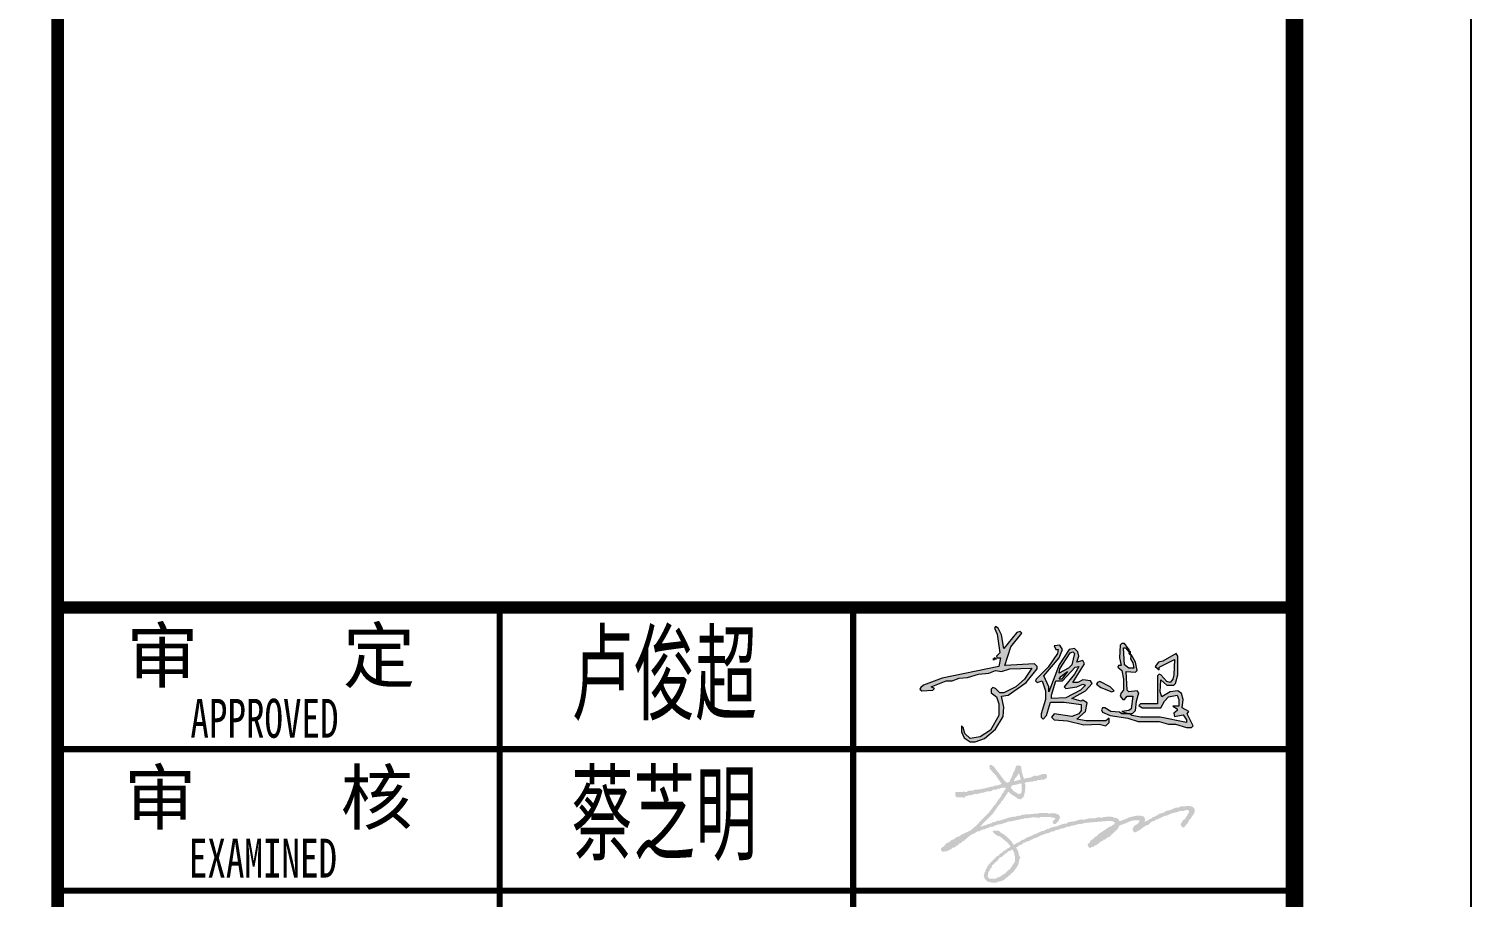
# Model space of a CAD drawing. Extents: x 1188826 to 1909461, y 608442 to 1651179.
# Drawn here: x 1547905 to 1556063, y 1124882 to 1129791 of the extents above; entities that cross this region are included whole.
import ezdxf

# ---------------------------------------------------------------- set-up
doc = ezdxf.new("R2010")
doc.units = 0
doc.header["$LTSCALE"] = 1000
doc.header["$MEASUREMENT"] = 0
doc.layers.add('WALL', color=9, linetype='Continuous', lineweight=40)
doc.layers.add('签名', color=7, linetype='Continuous', lineweight=18)
doc.layers.add('图框', color=140, linetype='Continuous')
doc.layers.add('图签文字', color=147, linetype='Continuous')
doc.styles.add('建筑图签-1', font='simhei.ttf', dxfattribs={"width": 0.7})
doc.styles.add('建筑图签-2', font='TXT.shx', dxfattribs={"width": 0.5, "bigfont": 'HZTXT.shx'})

# ---------------------------------------------------------------- blocks, each defined once
blk = doc.blocks.new('ljc')
at = {"linetype": 'Continuous'}
h = blk.add_hatch(color=0, dxfattribs=at)
h.paths.add_polyline_path([(2022.8, 1567.7), (2018.8, 1563.7), (2019.8, 1561.7), (2023.8, 1561.7), (2021.8, 1551.7), (1954.8, 1537.7), (1932.8, 1529.7), (1929.8, 1526.7), (1928.8, 1524.7), (1930.8, 1522.7), (1943.8, 1523.7), (1945.8, 1525.7), (1941.8, 1527.7), (1959.8, 1534.7), (1966.8, 1534.7), (1974.8, 1537.7), (1984.8, 1538.7), (1997.8, 1542.7), (2009.8, 1543.7), (2017.8, 1546.7), (2024.8, 1545.7), (2034.8, 1548.7), (2060.8, 1549.7), (2051.8, 1536.7), (2041.8, 1527.7), (2027.8, 1520.7), (2022.8, 1520.7), (2017.8, 1525.7), (2014.8, 1526.7), (2012.8, 1524.7), (2012.8, 1520.7), (2018.8, 1515.7), (2021.8, 1507.7), (2021.8, 1493.7), (2011.8, 1476.7), (1999.8, 1468.7), (1987.8, 1466.7), (1981.8, 1472.7), (1979.8, 1479.7), (1977.8, 1481.7), (1977.8, 1474.7), (1980.8, 1467.7), (1987.8, 1462.7), (1993.8, 1462.7), (2004.8, 1466.7), (2017.8, 1477.7), (2026.8, 1492.7), (2027.8, 1503.7), (2024.8, 1516.7), (2032.8, 1517.7), (2053.8, 1532.7), (2066.8, 1548.7), (2066.8, 1551.7), (2063.8, 1554.7), (2028.8, 1552.7), (2035.8, 1574.7), (2048.8, 1590.7), (2046.8, 1592.7), (2042.8, 1591.7), (2027.8, 1572.7), (2024.8, 1588.7), (2020.8, 1596.7), (2017.8, 1598.7), (2016.8, 1596.7), (2019.8, 1589.7)])
h.paths.add_polyline_path([(2080.8, 1521.7), (2080.8, 1527.7), (2074.8, 1540.7), (2092.8, 1561.7), (2096.8, 1571.7), (2093.8, 1576.7), (2086.8, 1575.7), (2088.8, 1571.7), (2091.8, 1571.7), (2090.8, 1566.7), (2079.8, 1550.7), (2065.8, 1536.7), (2064.8, 1534.7), (2066.8, 1532.7), (2072.8, 1534.7), (2076.8, 1522.7), (2076.8, 1512.7), (2071.8, 1495.7), (2071.8, 1491.7), (2073.8, 1489.7), (2077.8, 1493.7), (2082.8, 1509.7), (2098.8, 1509.7), (2118.8, 1506.7), (2118.8, 1499.7), (2115.8, 1495.7), (2107.8, 1492.7), (2086.8, 1495.7), (2083.8, 1491.7), (2086.8, 1488.7), (2102.8, 1487.7), (2121.8, 1482.7), (2139.8, 1483.7), (2147.8, 1481.7), (2151.8, 1485.7), (2151.8, 1490.7), (2147.8, 1487.7), (2124.8, 1487.7), (2113.8, 1489.7), (2123.8, 1498.7), (2125.8, 1508.7), (2120.8, 1511.7), (2118.8, 1510.7), (2107.8, 1513.7), (2123.8, 1522.7), (2131.8, 1531.7), (2129.8, 1534.7), (2120.8, 1535.7), (2114.8, 1532.7), (2108.8, 1532.7), (2122.8, 1554.7), (2120.8, 1558.7), (2113.8, 1556.7), (2115.8, 1563.7), (2114.8, 1568.7), (2110.8, 1572.7), (2104.8, 1571.7), (2092.8, 1553.7)])
h.paths.add_polyline_path([(2088.8, 1534.7), (2096.8, 1534.7), (2111.8, 1550.7), (2115.8, 1551.7), (2110.8, 1542.7), (2098.8, 1527.7), (2100.8, 1525.7), (2113.8, 1527.7), (2120.8, 1530.7), (2123.8, 1529.7), (2117.8, 1523.7), (2100.8, 1514.7), (2083.8, 1513.7), (2083.8, 1517.7)], flags=16)
h.paths.add_polyline_path([(2092.8, 1536.7), (2094.8, 1539.7), (2102.8, 1545.7), (2095.8, 1536.7)], flags=16)
h.paths.add_polyline_path([(2092.8, 1543.7), (2093.8, 1548.7), (2105.8, 1567.7), (2108.8, 1568.7), (2110.8, 1566.7), (2107.8, 1553.7), (2103.8, 1549.7)], flags=16)
h.paths.add_polyline_path([(2140.8, 1533.7), (2137.8, 1532.7), (2136.8, 1530.7), (2141.8, 1526.7), (2154.8, 1521.7), (2157.8, 1522.7), (2152.8, 1527.7)])
h.paths.add_polyline_path([(2174.8, 1521.7), (2172.8, 1523.7), (2171.8, 1545.7), (2182.8, 1544.7), (2184.8, 1546.7), (2182.8, 1556.7), (2177.8, 1565.7), (2176.8, 1560.7), (2179.8, 1555.7), (2180.8, 1549.7), (2174.8, 1549.7), (2169.8, 1553.7), (2168.8, 1573.7), (2170.8, 1573.7), (2174.8, 1568.7), (2175.8, 1570.7), (2169.8, 1578.7), (2166.8, 1578.7), (2164.8, 1576.7), (2163.8, 1561.7), (2165.8, 1552.7), (2162.8, 1552.7), (2161.8, 1550.7), (2166.8, 1546.7), (2168.8, 1536.7), (2168.8, 1523.7), (2165.8, 1520.7), (2164.8, 1516.7), (2167.8, 1512.7), (2169.8, 1512.7), (2172.8, 1516.7), (2179.8, 1516.7), (2177.8, 1501.7), (2174.8, 1499.7), (2166.8, 1498.7), (2174.8, 1495.7), (2179.8, 1496.7), (2182.8, 1499.7), (2183.8, 1510.7), (2186.8, 1520.7), (2184.8, 1522.7)])
h.paths.add_polyline_path([(2232.8, 1541.7), (2232.8, 1563.7), (2230.8, 1566.7), (2214.8, 1557.7), (2209.8, 1556.7), (2205.8, 1551.7), (2210.8, 1547.7), (2210.8, 1550.7), (2228.8, 1559.7), (2227.8, 1541.7), (2226.8, 1536.7), (2223.8, 1532.7), (2219.8, 1533.7), (2212.8, 1541.7), (2210.8, 1542.7), (2208.8, 1540.7), (2208.8, 1507.7), (2188.8, 1507.7), (2186.8, 1505.7), (2190.8, 1502.7), (2212.8, 1502.7), (2216.8, 1510.7), (2221.8, 1515.7), (2231.8, 1517.7), (2233.8, 1512.7), (2233.8, 1504.7), (2226.8, 1504.7), (2231.8, 1501.7), (2231.8, 1499.7), (2227.8, 1496.7), (2228.8, 1492.7), (2238.8, 1494.7), (2242.8, 1488.7), (2242.8, 1485.7), (2211.8, 1491.7), (2188.8, 1491.7), (2178.8, 1493.7), (2175.8, 1495.7), (2166.8, 1495.7), (2163.8, 1497.7), (2153.8, 1498.7), (2146.8, 1502.7), (2143.8, 1502.7), (2142.8, 1500.7), (2143.8, 1497.7), (2152.8, 1493.7), (2173.8, 1490.7), (2185.8, 1486.7), (2210.8, 1486.7), (2221.8, 1483.7), (2229.8, 1483.7), (2242.8, 1479.7), (2248.8, 1479.7), (2250.8, 1481.7), (2243.8, 1495.7), (2245.8, 1498.7), (2237.8, 1502.7), (2238.8, 1512.7), (2236.8, 1519.7), (2232.8, 1522.7), (2223.8, 1521.7), (2213.8, 1515.7), (2211.8, 1521.7), (2212.8, 1535.7), (2219.8, 1529.7), (2227.8, 1529.7), (2229.8, 1531.7)])
at = {"color": 0, "linetype": 'Continuous', "elevation": 16426272}
for points in [[(1929.8, 1526.7), (1928.8, 1524.7), (1930.8, 1522.7), (1943.8, 1523.7), (1945.8, 1525.7), (1941.8, 1527.7), (1959.8, 1534.7), (1966.8, 1534.7), (1974.8, 1537.7), (1984.8, 1538.7), (1997.8, 1542.7), (2009.8, 1543.7), (2017.8, 1546.7), (2024.8, 1545.7), (2034.8, 1548.7), (2060.8, 1549.7), (2051.8, 1536.7), (2041.8, 1527.7), (2027.8, 1520.7), (2022.8, 1520.7), (2017.8, 1525.7), (2014.8, 1526.7), (2012.8, 1524.7), (2012.8, 1520.7), (2018.8, 1515.7), (2021.8, 1507.7), (2021.8, 1493.7), (2011.8, 1476.7), (1999.8, 1468.7), (1987.8, 1466.7), (1981.8, 1472.7), (1979.8, 1479.7), (1977.8, 1481.7), (1977.8, 1474.7), (1980.8, 1467.7), (1987.8, 1462.7), (1993.8, 1462.7), (2004.8, 1466.7), (2017.8, 1477.7), (2026.8, 1492.7), (2027.8, 1503.7), (2024.8, 1516.7), (2032.8, 1517.7), (2053.8, 1532.7), (2066.8, 1548.7), (2066.8, 1551.7), (2063.8, 1554.7), (2028.8, 1552.7), (2035.8, 1574.7), (2048.8, 1590.7), (2046.8, 1592.7), (2042.8, 1591.7), (2027.8, 1572.7), (2024.8, 1588.7), (2020.8, 1596.7), (2017.8, 1598.7), (2016.8, 1596.7), (2019.8, 1589.7), (2022.8, 1567.7), (2018.8, 1563.7), (2019.8, 1561.7), (2023.8, 1561.7), (2021.8, 1551.7), (1954.8, 1537.7), (1932.8, 1529.7), (1929.8, 1526.7)], [(2065.8, 1536.7), (2064.8, 1534.7), (2066.8, 1532.7), (2072.8, 1534.7), (2076.8, 1522.7), (2076.8, 1512.7), (2071.8, 1495.7), (2071.8, 1491.7), (2073.8, 1489.7), (2077.8, 1493.7), (2082.8, 1509.7), (2098.8, 1509.7), (2118.8, 1506.7), (2118.8, 1499.7), (2115.8, 1495.7), (2107.8, 1492.7), (2086.8, 1495.7), (2083.8, 1491.7), (2086.8, 1488.7), (2102.8, 1487.7), (2121.8, 1482.7), (2139.8, 1483.7), (2147.8, 1481.7), (2151.8, 1485.7), (2151.8, 1490.7), (2147.8, 1487.7), (2124.8, 1487.7), (2113.8, 1489.7), (2123.8, 1498.7), (2125.8, 1508.7), (2120.8, 1511.7), (2118.8, 1510.7), (2107.8, 1513.7), (2123.8, 1522.7), (2131.8, 1531.7), (2129.8, 1534.7), (2120.8, 1535.7), (2114.8, 1532.7), (2108.8, 1532.7), (2122.8, 1554.7), (2120.8, 1558.7), (2113.8, 1556.7), (2115.8, 1563.7), (2114.8, 1568.7), (2110.8, 1572.7), (2104.8, 1571.7), (2092.8, 1553.7), (2080.8, 1521.7), (2080.8, 1527.7), (2074.8, 1540.7), (2092.8, 1561.7), (2096.8, 1571.7), (2093.8, 1576.7), (2086.8, 1575.7), (2088.8, 1571.7), (2091.8, 1571.7), (2090.8, 1566.7), (2079.8, 1550.7), (2065.8, 1536.7)], [(2092.8, 1543.7), (2093.8, 1548.7), (2105.8, 1567.7), (2108.8, 1568.7), (2110.8, 1566.7), (2107.8, 1553.7), (2103.8, 1549.7), (2092.8, 1543.7)], [(2143.8, 1502.7), (2142.8, 1500.7), (2143.8, 1497.7), (2152.8, 1493.7), (2173.8, 1490.7), (2185.8, 1486.7), (2210.8, 1486.7), (2221.8, 1483.7), (2229.8, 1483.7), (2242.8, 1479.7), (2248.8, 1479.7), (2250.8, 1481.7), (2243.8, 1495.7), (2245.8, 1498.7), (2237.8, 1502.7), (2238.8, 1512.7), (2236.8, 1519.7), (2232.8, 1522.7), (2223.8, 1521.7), (2213.8, 1515.7), (2211.8, 1521.7), (2212.8, 1535.7), (2219.8, 1529.7), (2227.8, 1529.7), (2229.8, 1531.7), (2232.8, 1541.7), (2232.8, 1563.7), (2230.8, 1566.7), (2214.8, 1557.7), (2209.8, 1556.7), (2205.8, 1551.7), (2210.8, 1547.7), (2210.8, 1550.7), (2228.8, 1559.7), (2227.8, 1541.7), (2226.8, 1536.7), (2223.8, 1532.7), (2219.8, 1533.7), (2212.8, 1541.7), (2210.8, 1542.7), (2208.8, 1540.7), (2208.8, 1507.7), (2188.8, 1507.7), (2186.8, 1505.7), (2190.8, 1502.7), (2212.8, 1502.7), (2216.8, 1510.7), (2221.8, 1515.7), (2231.8, 1517.7), (2233.8, 1512.7), (2233.8, 1504.7), (2226.8, 1504.7), (2231.8, 1501.7), (2231.8, 1499.7), (2227.8, 1496.7), (2228.8, 1492.7), (2238.8, 1494.7), (2242.8, 1488.7), (2242.8, 1485.7), (2211.8, 1491.7), (2188.8, 1491.7), (2178.8, 1493.7), (2175.8, 1495.7), (2166.8, 1495.7), (2163.8, 1497.7), (2153.8, 1498.7), (2146.8, 1502.7), (2143.8, 1502.7)], [(2162.8, 1552.7), (2161.8, 1550.7), (2166.8, 1546.7), (2168.8, 1536.7), (2168.8, 1523.7), (2165.8, 1520.7), (2164.8, 1516.7), (2167.8, 1512.7), (2169.8, 1512.7), (2172.8, 1516.7), (2179.8, 1516.7), (2177.8, 1501.7), (2174.8, 1499.7), (2166.8, 1498.7), (2174.8, 1495.7), (2179.8, 1496.7), (2182.8, 1499.7), (2183.8, 1510.7), (2186.8, 1520.7), (2184.8, 1522.7), (2174.8, 1521.7), (2172.8, 1523.7), (2171.8, 1545.7), (2182.8, 1544.7), (2184.8, 1546.7), (2182.8, 1556.7), (2177.8, 1565.7), (2176.8, 1560.7), (2179.8, 1555.7), (2180.8, 1549.7), (2174.8, 1549.7), (2169.8, 1553.7), (2168.8, 1573.7), (2170.8, 1573.7), (2174.8, 1568.7), (2175.8, 1570.7), (2169.8, 1578.7), (2166.8, 1578.7), (2164.8, 1576.7), (2163.8, 1561.7), (2165.8, 1552.7), (2162.8, 1552.7)], [(2176.8, 1568.7), (2175.8, 1569.7), (2174.8, 1566.7), (2176.8, 1564.7), (2176.8, 1568.7)], [(2015.8, 1560.7), (2014.8, 1559.7), (2016.8, 1559.7), (2015.8, 1560.7)], [(2016.8, 1561.7), (2015.8, 1560.7), (2018.8, 1560.7), (2016.8, 1561.7)], [(2083.8, 1513.7), (2083.8, 1517.7), (2088.8, 1534.7), (2096.8, 1534.7), (2111.8, 1550.7), (2115.8, 1551.7), (2110.8, 1542.7), (2098.8, 1527.7), (2100.8, 1525.7), (2113.8, 1527.7), (2120.8, 1530.7), (2123.8, 1529.7), (2117.8, 1523.7), (2100.8, 1514.7), (2083.8, 1513.7)], [(2092.8, 1536.7), (2094.8, 1539.7), (2102.8, 1545.7), (2095.8, 1536.7), (2092.8, 1536.7)], [(2137.8, 1532.7), (2136.8, 1530.7), (2141.8, 1526.7), (2154.8, 1521.7), (2157.8, 1522.7), (2152.8, 1527.7), (2140.8, 1533.7), (2137.8, 1532.7)]]:
    blk.add_lwpolyline(points, dxfattribs=at)
blk = doc.blocks.new('tq5113')
at = {"layer": '签名'}
h = blk.add_hatch(color=2, dxfattribs=at)
h.dxf.hatch_style = 1
h.paths.add_polyline_path([(5409.8, 12218.7), (5409.8, 12224.7), (5415.8, 12230.7), (5413.8, 12234.7), (5421.8, 12240.7), (5437.8, 12264.7), (5447.8, 12228.7)], flags=16)
h.paths.add_polyline_path([(5391.8, 12180.7), (5391.8, 12186.7), (5401.8, 12196.7), (5411.8, 12196.7), (5437.8, 12204.7), (5451.8, 12204.7), (5453.8, 12166.7), (5449.8, 12152.7), (5445.8, 12148.7), (5433.8, 12146.7), (5405.8, 12164.7)], flags=16)
h.paths.add_polyline_path([(5259.8, 11678.7), (5265.8, 11708.7), (5273.8, 11716.7), (5273.8, 11724.7), (5281.8, 11728.7), (5285.8, 11744.7), (5291.8, 11746.7), (5303.8, 11760.7), (5311.8, 11764.7), (5329.8, 11788.7), (5339.8, 11790.7), (5355.8, 11806.7), (5367.8, 11812.7), (5375.8, 11822.7), (5391.8, 11826.7), (5397.8, 11832.7), (5401.8, 11832.7), (5403.8, 11824.7), (5409.8, 11818.7), (5411.8, 11800.7), (5415.8, 11792.7), (5413.8, 11762.7), (5383.8, 11718.7), (5379.8, 11718.7), (5355.8, 11694.7), (5351.8, 11694.7), (5323.8, 11674.7), (5315.8, 11674.7), (5307.8, 11668.7), (5269.8, 11668.7)], flags=16)
h.paths.add_polyline_path([(5239.8, 11688.7), (5237.8, 11686.7), (5243.8, 11666.7), (5257.8, 11652.7), (5277.8, 11646.7), (5309.8, 11644.7), (5313.8, 11648.7), (5343.8, 11656.7), (5357.8, 11664.7), (5363.8, 11672.7), (5373.8, 11676.7), (5383.8, 11688.7), (5387.8, 11686.7), (5389.8, 11692.7), (5411.8, 11712.7), (5411.8, 11716.7), (5419.8, 11724.7), (5433.8, 11748.7), (5439.8, 11778.7), (5445.8, 11788.7), (5437.8, 11798.7), (5433.8, 11820.7), (5429.8, 11824.7), (5427.8, 11834.7), (5421.8, 11840.7), (5421.8, 11846.7), (5427.8, 11846.7), (5439.8, 11856.7), (5455.8, 11862.7), (5461.8, 11870.7), (5469.8, 11870.7), (5477.8, 11876.7), (5499.8, 11882.7), (5503.8, 11888.7), (5509.8, 11888.7), (5527.8, 11898.7), (5535.8, 11898.7), (5537.8, 11902.7), (5547.8, 11904.7), (5559.8, 11912.7), (5567.8, 11912.7), (5575.8, 11918.7), (5611.8, 11928.7), (5615.8, 11932.7), (5635.8, 11936.7), (5645.8, 11942.7), (5653.8, 11942.7), (5679.8, 11952.7), (5689.8, 11952.7), (5709.8, 11962.7), (5719.8, 11960.7), (5731.8, 11966.7), (5755.8, 11970.7), (5759.8, 11974.7), (5765.8, 11972.7), (5771.8, 11976.7), (5799.8, 11978.7), (5807.8, 11982.7), (5943.8, 11994.7), (5965.8, 11992.7), (5975.8, 11988.7), (5979.8, 11982.7), (5975.8, 11974.7), (5967.8, 11972.7), (5959.8, 11964.7), (5947.8, 11960.7), (5885.8, 11918.7), (5877.8, 11908.7), (5865.8, 11902.7), (5857.8, 11892.7), (5853.8, 11892.7), (5849.8, 11884.7), (5841.8, 11884.7), (5837.8, 11880.7), (5841.8, 11876.7), (5825.8, 11862.7), (5827.8, 11850.7), (5839.8, 11840.7), (5847.8, 11846.7), (5855.8, 11846.7), (5865.8, 11854.7), (5873.8, 11856.7), (5901.8, 11878.7), (5911.8, 11882.7), (5915.8, 11888.7), (5923.8, 11888.7), (5937.8, 11900.7), (5945.8, 11902.7), (5993.8, 11946.7), (6003.8, 11964.7), (6011.8, 11972.7), (6017.8, 11970.7), (6023.8, 11976.7), (6041.8, 11980.7), (6043.8, 11984.7), (6051.8, 11984.7), (6059.8, 11990.7), (6087.8, 11998.7), (6119.8, 11998.7), (6115.8, 11986.7), (6107.8, 11976.7), (6091.8, 11968.7), (6079.8, 11950.7), (6083.8, 11934.7), (6091.8, 11930.7), (6101.8, 11930.7), (6107.8, 11938.7), (6113.8, 11938.7), (6155.8, 11968.7), (6169.8, 11972.7), (6187.8, 11990.7), (6203.8, 11994.7), (6209.8, 12002.7), (6213.8, 12000.7), (6265.8, 12024.7), (6273.8, 12024.7), (6299.8, 12036.7), (6339.8, 12046.7), (6343.8, 12050.7), (6365.8, 12050.7), (6385.8, 12056.7), (6399.8, 12052.7), (6399.8, 12042.7), (6389.8, 12030.7), (6389.8, 12024.7), (6381.8, 12016.7), (6377.8, 12006.7), (6365.8, 11998.7), (6351.8, 11976.7), (6355.8, 11964.7), (6363.8, 11956.7), (6371.8, 11958.7), (6393.8, 11984.7), (6399.8, 11998.7), (6413.8, 12014.7), (6413.8, 12018.7), (6421.8, 12026.7), (6431.8, 12044.7), (6431.8, 12060.7), (6419.8, 12074.7), (6401.8, 12078.7), (6353.8, 12076.7), (6337.8, 12068.7), (6327.8, 12070.7), (6289.8, 12054.7), (6267.8, 12050.7), (6259.8, 12042.7), (6231.8, 12034.7), (6205.8, 12018.7), (6195.8, 12016.7), (6181.8, 12004.7), (6175.8, 12004.7), (6169.8, 11998.7), (6145.8, 11988.7), (6151.8, 12000.7), (6143.8, 12020.7), (6131.8, 12020.7), (6125.8, 12024.7), (6105.8, 12024.7), (6059.8, 12014.7), (6045.8, 12006.7), (6005.8, 11992.7), (5999.8, 12004.7), (5983.8, 12012.7), (5975.8, 12010.7), (5971.8, 12016.7), (5947.8, 12018.7), (5915.8, 12016.7), (5909.8, 12012.7), (5889.8, 12014.7), (5875.8, 12012.7), (5869.8, 12008.7), (5833.8, 12008.7), (5821.8, 12004.7), (5817.8, 12006.7), (5809.8, 12000.7), (5789.8, 12002.7), (5769.8, 11998.7), (5763.8, 11994.7), (5713.8, 11986.7), (5709.8, 11980.7), (5683.8, 11976.7), (5651.8, 11964.7), (5611.8, 11954.7), (5605.8, 11948.7), (5601.8, 11950.7), (5577.8, 11938.7), (5565.8, 11936.7), (5527.8, 11918.7), (5521.8, 11918.7), (5507.8, 11908.7), (5501.8, 11908.7), (5493.8, 11902.7), (5485.8, 11902.7), (5463.8, 11888.7), (5453.8, 11886.7), (5443.8, 11876.7), (5437.8, 11876.7), (5433.8, 11870.7), (5427.8, 11870.7), (5407.8, 11858.7), (5393.8, 11880.7), (5369.8, 11904.7), (5345.8, 11922.7), (5335.8, 11926.7), (5323.8, 11938.7), (5291.8, 11938.7), (5287.8, 11934.7), (5301.8, 11918.7), (5323.8, 11906.7), (5329.8, 11906.7), (5373.8, 11870.7), (5387.8, 11852.7), (5387.8, 11846.7), (5371.8, 11838.7), (5357.8, 11826.7), (5349.8, 11824.7), (5341.8, 11814.7), (5331.8, 11810.7), (5321.8, 11798.7), (5311.8, 11794.7), (5263.8, 11744.7), (5247.8, 11714.7), (5247.8, 11706.7), (5241.8, 11700.7)])
h.paths.add_polyline_path([(4997.8, 11840.7), (4995.8, 11838.7), (4995.8, 11828.7), (5005.8, 11820.7), (5027.8, 11822.7), (5055.8, 11836.7), (5059.8, 11842.7), (5073.8, 11844.7), (5083.8, 11854.7), (5091.8, 11856.7), (5099.8, 11866.7), (5111.8, 11870.7), (5115.8, 11878.7), (5121.8, 11878.7), (5161.8, 11912.7), (5165.8, 11912.7), (5171.8, 11920.7), (5183.8, 11922.7), (5201.8, 11934.7), (5213.8, 11936.7), (5233.8, 11946.7), (5245.8, 11946.7), (5251.8, 11952.7), (5265.8, 11954.7), (5271.8, 11960.7), (5291.8, 11962.7), (5305.8, 11970.7), (5309.8, 11968.7), (5313.8, 11972.7), (5337.8, 11976.7), (5383.8, 11992.7), (5395.8, 11992.7), (5477.8, 12010.7), (5483.8, 12008.7), (5513.8, 12014.7), (5553.8, 12012.7), (5559.8, 12016.7), (5611.8, 12016.7), (5643.8, 12010.7), (5639.8, 12002.7), (5629.8, 11994.7), (5627.8, 11984.7), (5633.8, 11976.7), (5643.8, 11976.7), (5661.8, 11994.7), (5669.8, 12016.7), (5663.8, 12028.7), (5643.8, 12036.7), (5621.8, 12038.7), (5609.8, 12034.7), (5601.8, 12038.7), (5553.8, 12038.7), (5533.8, 12034.7), (5523.8, 12036.7), (5513.8, 12032.7), (5503.8, 12034.7), (5495.8, 12030.7), (5487.8, 12032.7), (5453.8, 12028.7), (5441.8, 12022.7), (5433.8, 12024.7), (5417.8, 12018.7), (5391.8, 12016.7), (5387.8, 12012.7), (5385.8, 12014.7), (5329.8, 11996.7), (5311.8, 11994.7), (5303.8, 11988.7), (5285.8, 11986.7), (5283.8, 11982.7), (5217.8, 11960.7), (5233.8, 11980.7), (5291.8, 12038.7), (5323.8, 12084.7), (5335.8, 12096.7), (5337.8, 12106.7), (5345.8, 12110.7), (5377.8, 12160.7), (5393.8, 12144.7), (5419.8, 12128.7), (5429.8, 12118.7), (5447.8, 12116.7), (5459.8, 12126.7), (5467.8, 12138.7), (5465.8, 12142.7), (5469.8, 12150.7), (5473.8, 12182.7), (5473.8, 12202.7), (5469.8, 12206.7), (5471.8, 12210.7), (5483.8, 12214.7), (5489.8, 12212.7), (5495.8, 12216.7), (5515.8, 12216.7), (5521.8, 12220.7), (5531.8, 12218.7), (5541.8, 12224.7), (5581.8, 12228.7), (5595.8, 12238.7), (5595.8, 12252.7), (5587.8, 12260.7), (5573.8, 12260.7), (5539.8, 12248.7), (5525.8, 12250.7), (5505.8, 12240.7), (5465.8, 12232.7), (5453.8, 12268.7), (5449.8, 12302.7), (5437.8, 12308.7), (5423.8, 12306.7), (5419.8, 12302.7), (5411.8, 12276.7), (5403.8, 12264.7), (5401.8, 12254.7), (5381.8, 12212.7), (5375.8, 12214.7), (5371.8, 12210.7), (5361.8, 12214.7), (5295.8, 12300.7), (5283.8, 12310.7), (5275.8, 12310.7), (5269.8, 12306.7), (5271.8, 12288.7), (5305.8, 12252.7), (5339.8, 12202.7), (5327.8, 12200.7), (5323.8, 12196.7), (5295.8, 12192.7), (5291.8, 12188.7), (5281.8, 12188.7), (5237.8, 12176.7), (5231.8, 12178.7), (5229.8, 12174.7), (5187.8, 12170.7), (5171.8, 12164.7), (5153.8, 12164.7), (5141.8, 12158.7), (5129.8, 12158.7), (5123.8, 12162.7), (5119.8, 12158.7), (5081.8, 12158.7), (5077.8, 12154.7), (5077.8, 12136.7), (5085.8, 12126.7), (5119.8, 12128.7), (5127.8, 12124.7), (5133.8, 12132.7), (5157.8, 12140.7), (5163.8, 12138.7), (5185.8, 12146.7), (5205.8, 12146.7), (5211.8, 12150.7), (5219.8, 12150.7), (5223.8, 12154.7), (5229.8, 12152.7), (5261.8, 12162.7), (5269.8, 12160.7), (5285.8, 12164.7), (5289.8, 12170.7), (5307.8, 12170.7), (5317.8, 12176.7), (5325.8, 12174.7), (5331.8, 12180.7), (5357.8, 12182.7), (5361.8, 12180.7), (5361.8, 12174.7), (5351.8, 12162.7), (5349.8, 12154.7), (5341.8, 12148.7), (5335.8, 12132.7), (5317.8, 12110.7), (5305.8, 12088.7), (5297.8, 12082.7), (5269.8, 12044.7), (5193.8, 11966.7), (5163.8, 11940.7), (5111.8, 11916.7), (5097.8, 11906.7), (5083.8, 11902.7), (5075.8, 11894.7), (5053.8, 11884.7), (5037.8, 11870.7), (5029.8, 11870.7), (5011.8, 11850.7)])
at = {"layer": '图框'}
for points, const_width in [([(0, 0), (0, 57400)], 70), ([(7000, 13200.3), (0, 13200.3)], 70), ([(0, 13200.3), (7000, 13200.3)], 70), ([(2499.5, 6800.3), (2500, 13200.3)], 35), ([(4500, 6800.3), (4500, 13200.3)], 35), ([(0, 12400.3), (7000, 12400.3)], 35), ([(0, 11600.3), (7000, 11600.3)], 35)]:
    blk.add_lwpolyline(points, dxfattribs=dict(at, const_width=const_width))
at = {"layer": '签名', "color": 2, "xscale": 4.799999999813735, "yscale": 4.799999999813735, "zscale": 4.799999999813735}
blk.add_blockref('ljc', (-4380.8, 5420.1, -78846105.6), dxfattribs=at)
at = {"layer": '图框', "style": '建筑图签-1', "width": 0.7}
for s, p in [('APPROVED ', (750.6, 12464.7)), ('EXAMINED  ', (742, 11674.2, -1799))]:
    blk.add_text(s, height=220, dxfattribs=at).set_placement(p)
at = {"layer": '图签文字', "color": 7, "style": '建筑图签-1'}
for s, p in [('审    定', (387.7, 12779.2)), ('审    核', (374.6, 11976.9))]:
    blk.add_text(s, height=300, dxfattribs=at).set_placement(p)
at = {"layer": '图签文字', "color": 1, "style": '建筑图签-2', "width": 0.7}
for s, p in [('卢俊超', (2906.2, 12561.9)), ('蔡芝明', (2906.2, 11770.9))]:
    blk.add_text(s, height=500, dxfattribs=at).set_placement(p)

msp = doc.modelspace()

# ---------------------------------------------------------------- linework, layer by layer
at = {"layer": '图框'}
msp.add_lwpolyline([(1471963.5, 1112318.7), (1556063.5, 1112318.7), (1556063.5, 1171718.7), (1471963.5, 1171718.7)], close=True, dxfattribs=at)
at = {"layer": '图框', "const_width": 100}
msp.add_lwpolyline([(1474463.5, 1113318.7), (1555063.5, 1113318.7), (1555063.5, 1170718.7), (1474463.5, 1170718.7)], close=True, dxfattribs=at)

# ---------------------------------------------------------------- block references
at = {"layer": 'WALL'}
msp.add_blockref('tq5113', (1548068.4, 1113318.7), dxfattribs=at)

doc.saveas('drawing.dxf')
